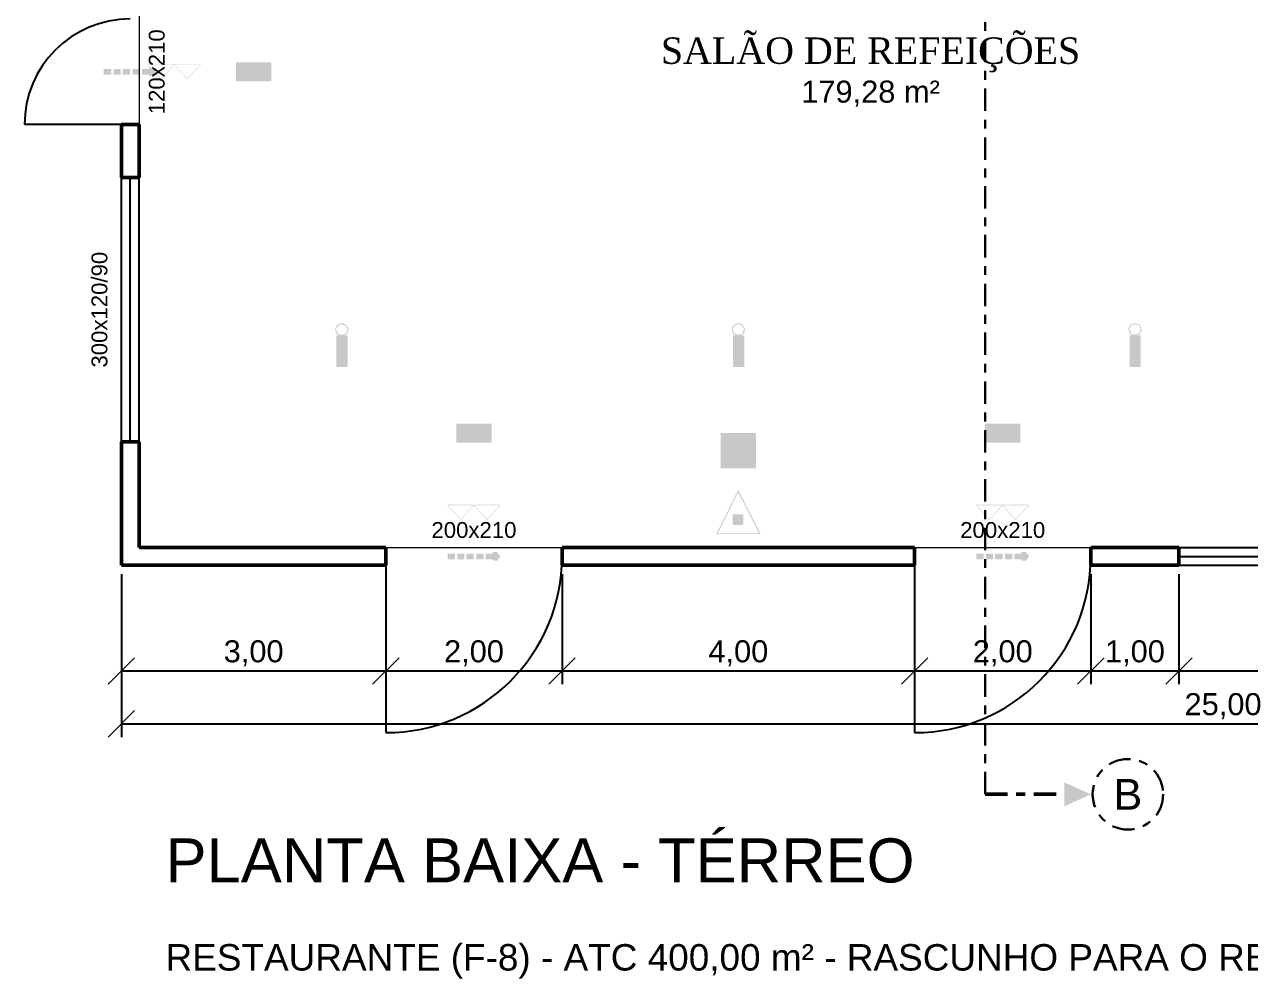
# Model space of a CAD drawing. Header units: metres. Extents: x -1.9 to 50, y -4.7 to 20.4.
# Drawn here: x -1.1 to 12.8, y -4.69 to 6.14 of the extents above; entities that cross this region are included whole.
import ezdxf
from ezdxf.enums import TextEntityAlignment as Align

# ---------------------------------------------------------------- set-up
doc = ezdxf.new("R2010")
doc.units = ezdxf.units.M
doc.header["$LTSCALE"] = 0.1
doc.linetypes.add('DASHDOT', pattern=[3.556, 2.54, -0.508, 0, -0.508])
for name, color, linetype, lineweight in [('AMBIENTES', 8, 'Continuous', 13), ('CORTES', 7, 'DASHDOT', 30), ('COTAS', 7, 'Continuous', 13), ('ILUMINACAO', 5, 'Continuous', 25), ('INC_EXT', 1, 'Continuous', 25), ('JANELAS', 7, 'Continuous', 25), ('PAREDE', 7, 'Continuous', 50), ('PASSIVOS', 30, 'Continuous', 25), ('PORTAS', 7, 'Continuous', 25), ('ROTAS', 3, 'Continuous', 35), ('ROTULOS', 7, 'Continuous', 13), ('SINAL_EQUIPAMENTOS', 1, 'Continuous', 25), ('SINALIZACAO', 3, 'Continuous', 25), ('TEXTOS', 7, 'Continuous', 13)]:
    doc.layers.add(name, color=color, linetype=linetype, lineweight=lineweight)
doc.styles.add('COSCIP-AMBIENTE', font='times.ttf')
doc.styles.add('COSCIP-TEXTO', font='arial.ttf')
doc.dimstyles.new('COSCIP-100', dxfattribs={"dimtxt": 0.25, "dimasz": 2.5, "dimexe": 0.15, "dimexo": 0.1, "dimgap": 0.075, "dimtad": 1, "dimzin": 0, "dimtxsty": 'COSCIP-TEXTO', "dimtsz": 0.15, "dimcen": 2.5, "dimclrd": 7, "dimclre": 7, "dimclrt": 7, "dimazin": 3, "dimtfac": 1, "dimtmove": 0, "dimatfit": 3})

# ---------------------------------------------------------------- blocks, each defined once
blk = doc.blocks.new('EXTINTOR_PQS_ABC')
h = blk.add_hatch(color=256)
h.dxf.hatch_style = 1
h.paths.add_polyline_path([(-0.0118, 0.4919), (0.0099, 0.4919), (0.0123, 0.4772), (0.0195, 0.4723), (0.0212, 0.4567), (0.0293, 0.4527), (0.0312, 0.438), (0.0394, 0.4331), (0.0421, 0.4184), (0.0491, 0.4136), (0.0512, 0.3989), (0.0586, 0.394), (0.0603, 0.3776), (0.0677, 0.3755), (0.0701, 0.3597), (0.0785, 0.3548), (0.0813, 0.3401), (0.0882, 0.3352), (0.0902, 0.3206), (0.0978, 0.3157), (0.0995, 0.2991), (0.1068, 0.2973), (0.11, 0.2814), (0.1177, 0.2765), (0.1204, 0.2618), (0.1274, 0.2569), (0.1293, 0.2423), (0.1369, 0.2374), (0.1386, 0.221), (0.1469, 0.2178), (0.1493, 0.2031), (0.1558, 0.2), (0.1595, 0.1835), (0.1665, 0.1786), (0.1681, 0.164), (0.1761, 0.1591), (0.1778, 0.1419), (0.1861, 0.1395), (0.1886, 0.1248), (0.1949, 0.1217), (0.1987, 0.1052), (0.2056, 0.1003), (0.2074, 0.0856), (0.2153, 0.0808), (0.2169, 0.0655), (0.2253, 0.0612), (0.2281, 0.0465), (0.2351, 0.0416), (0.2377, 0.0269), (0.2447, 0.022), (0.2463, 0.0068), (0.2536, 0.0042), (0.2561, -0.0065), (0.2621, -0.0098), (0.2659, -0.0229), (0.2732, -0.0256), (0.2757, -0.0426), (0.2823, -0.0465), (0.2854, -0.0627), (0.2928, -0.0706), (0.2952, -0.0822), (0.302, -0.0856), (0.305, -0.1011), (0.3124, -0.1037), (0.3148, -0.1209), (0.3216, -0.1248), (0.324, -0.1395), (0.3334, -0.1517), (0.3344, -0.1603), (0.3415, -0.164), (0.3442, -0.1794), (0.3515, -0.1823), (0.3535, -0.1982), (0.3603, -0.2031), (0.3637, -0.2195), (0.3726, -0.23), (0.3735, -0.2385), (0.3809, -0.2416), (0.3833, -0.2577), (0.3907, -0.2606), (0.3927, -0.2765), (0.3993, -0.2814), (0.4052, -0.3034), (0.4118, -0.3083), (0.4127, -0.3166), (0.42, -0.3199), (0.4225, -0.336), (0.4298, -0.3392), (0.4323, -0.356), (0.4383, -0.3597), (0.4413, -0.3744), (0.4445, -0.3818), (0.451, -0.3866), (0.4518, -0.3949), (0.4592, -0.3977), (0.4613, -0.4136), (0.469, -0.4179), (0.4714, -0.4344), (0.4769, -0.438), (0.4812, -0.4544), (0.4867, -0.4576), (0.4902, -0.4649), (0.491, -0.4731), (0.4983, -0.4756), (0.5, -0.4919), (-0.5, -0.4919), (-0.4976, -0.4748), (-0.4896, -0.4723), (-0.4858, -0.4576), (-0.4799, -0.4527), (-0.4767, -0.438), (-0.4707, -0.4345), (-0.4682, -0.4237), (-0.462, -0.4209), (-0.4585, -0.4042), (-0.4524, -0.4013), (-0.4499, -0.3866), (-0.4462, -0.3785), (-0.4413, -0.3759), (-0.437, -0.3597), (-0.4315, -0.3563), (-0.4291, -0.3455), (-0.4225, -0.3426), (-0.4204, -0.3279), (-0.4138, -0.323), (-0.4108, -0.3083), (-0.4071, -0.2999), (-0.4022, -0.2975), (-0.3982, -0.2814), (-0.3924, -0.278), (-0.3899, -0.2672), (-0.3834, -0.2643), (-0.3813, -0.2496), (-0.3753, -0.2452), (-0.3723, -0.2374), (-0.3704, -0.2218), (-0.363, -0.2185), (-0.3606, -0.2022), (-0.3532, -0.1992), (-0.3508, -0.1878), (-0.3428, -0.1786), (-0.3402, -0.164), (-0.3337, -0.1601), (-0.3312, -0.1432), (-0.3239, -0.1402), (-0.3214, -0.1244), (-0.3141, -0.121), (-0.3096, -0.1052), (-0.3037, -0.1003), (-0.3005, -0.0856), (-0.2945, -0.0818), (-0.2921, -0.0649), (-0.2847, -0.062), (-0.2822, -0.0465), (-0.2749, -0.043), (-0.2739, -0.0343), (-0.2651, -0.0236), (-0.262, -0.0098), (-0.2554, -0.0059), (-0.2536, 0.0122), (-0.2465, 0.0147), (-0.2431, 0.0326), (-0.2357, 0.0343), (-0.2337, 0.0514), (-0.226, 0.0538), (-0.224, 0.071), (-0.217, 0.0734), (-0.2144, 0.0905), (-0.2074, 0.093), (-0.2046, 0.1101), (-0.1965, 0.1126), (-0.1945, 0.1297), (-0.1868, 0.132), (-0.1848, 0.1493), (-0.1779, 0.1517), (-0.1753, 0.1688), (-0.1677, 0.1713), (-0.1648, 0.1891), (-0.1573, 0.1909), (-0.1553, 0.208), (-0.1477, 0.2104), (-0.1457, 0.2276), (-0.1388, 0.23), (-0.1365, 0.2472), (-0.1306, 0.2514), (-0.1257, 0.2686), (-0.1186, 0.2716), (-0.1168, 0.2863), (-0.1093, 0.2912), (-0.1072, 0.3059), (-0.1012, 0.3109), (-0.0963, 0.3277), (-0.0908, 0.3304), (-0.0877, 0.345), (-0.0796, 0.3499), (-0.0777, 0.3646), (-0.0707, 0.3695), (-0.0681, 0.3842), (-0.062, 0.3892), (-0.0571, 0.4059), (-0.0515, 0.4087), (-0.0485, 0.4233), (-0.0404, 0.4282), (-0.0385, 0.4429), (-0.0312, 0.4478), (-0.029, 0.4625), (-0.0254, 0.4698), (-0.0204, 0.473), (-0.018, 0.4841), (-0.0119, 0.487)])
h.paths.add_polyline_path([(-0.0082, 0.4529), (-0.0105, 0.4356), (-0.018, 0.4335), (-0.0201, 0.416), (-0.0278, 0.4126), (-0.0296, 0.3964), (-0.0369, 0.394), (-0.04, 0.3762), (-0.0475, 0.3744), (-0.0495, 0.3573), (-0.0571, 0.3549), (-0.0592, 0.3377), (-0.0663, 0.3352), (-0.0687, 0.3181), (-0.0763, 0.3157), (-0.0787, 0.2985), (-0.0868, 0.2961), (-0.0888, 0.279), (-0.0963, 0.2767), (-0.0983, 0.2594), (-0.1055, 0.2569), (-0.1078, 0.2398), (-0.1136, 0.2374), (-0.1171, 0.2202), (-0.1255, 0.2153), (-0.1272, 0.2007), (-0.1344, 0.1958), (-0.1368, 0.1811), (-0.1429, 0.1762), (-0.1464, 0.1615), (-0.1535, 0.1566), (-0.1575, 0.1402), (-0.1647, 0.137), (-0.1664, 0.1224), (-0.1738, 0.1175), (-0.1759, 0.1028), (-0.1822, 0.0979), (-0.1868, 0.0812), (-0.193, 0.0783), (-0.1955, 0.0636), (-0.2037, 0.0587), (-0.2055, 0.044), (-0.2124, 0.0392), (-0.215, 0.0245), (-0.2213, 0.0196), (-0.2247, 0.0049), (-0.2323, 0), (-0.2358, -0.0192), (-0.2431, -0.0233), (-0.2456, -0.0392), (-0.2532, -0.044), (-0.2554, -0.0612), (-0.2627, -0.063), (-0.2651, -0.0797), (-0.2725, -0.0821), (-0.2768, -0.0979), (-0.2828, -0.1028), (-0.2848, -0.1175), (-0.2921, -0.1217), (-0.2945, -0.1392), (-0.3018, -0.1413), (-0.3043, -0.1575), (-0.3116, -0.1605), (-0.3148, -0.1762), (-0.3219, -0.1811), (-0.3239, -0.1969), (-0.3312, -0.2001), (-0.3337, -0.2176), (-0.341, -0.2196), (-0.3434, -0.2354), (-0.3508, -0.2386), (-0.3531, -0.2569), (-0.3606, -0.2593), (-0.3624, -0.2765), (-0.369, -0.279), (-0.3728, -0.2973), (-0.3792, -0.2985), (-0.3819, -0.3157), (-0.39, -0.3181), (-0.392, -0.3352), (-0.3993, -0.3377), (-0.4015, -0.3548), (-0.408, -0.3573), (-0.412, -0.3756), (-0.4193, -0.3785), (-0.4211, -0.394), (-0.4292, -0.3964), (-0.4311, -0.4136), (-0.4385, -0.416), (-0.4407, -0.4331), (-0.4473, -0.4356), (-0.4511, -0.4539), (-0.4585, -0.4566), (-0.4598, -0.4723), (-0.456, -0.4746), (0.4592, -0.4743), (0.4614, -0.4698), (0.4592, -0.4539), (0.4539, -0.4503), (0.4494, -0.4343), (0.4424, -0.4307), (0.4396, -0.4152), (0.4323, -0.4132), (0.4301, -0.3964), (0.4225, -0.3928), (0.4205, -0.3768), (0.4137, -0.372), (0.4102, -0.3562), (0.4029, -0.3534), (0.4005, -0.3371), (0.3931, -0.3351), (0.3907, -0.3175), (0.3833, -0.3139), (0.3814, -0.2985), (0.3752, -0.2936), (0.3711, -0.2779), (0.3637, -0.275), (0.3613, -0.2587), (0.354, -0.2568), (0.3515, -0.2391), (0.3442, -0.235), (0.3422, -0.2202), (0.3354, -0.2153), (0.3319, -0.1998), (0.3246, -0.1976), (0.3221, -0.1805), (0.3148, -0.1785), (0.3124, -0.1609), (0.305, -0.1567), (0.3031, -0.1419), (0.296, -0.137), (0.2928, -0.1215), (0.2854, -0.1193), (0.283, -0.1022), (0.2757, -0.1002), (0.2735, -0.0832), (0.2667, -0.0783), (0.2634, -0.0623), (0.2571, -0.0587), (0.2536, -0.0433), (0.2463, -0.0414), (0.2441, -0.0245), (0.2365, -0.0218), (0.2341, -0.007), (0.2263, -0.0049), (0.2243, 0.0122), (0.2162, 0.0147), (0.2132, 0.0318), (0.2062, 0.0343), (0.2031, 0.0514), (0.1966, 0.0538), (0.1942, 0.071), (0.1871, 0.0734), (0.1851, 0.0905), (0.1778, 0.092), (0.174, 0.1101), (0.1671, 0.1126), (0.1639, 0.1297), (0.1575, 0.1321), (0.1558, 0.149), (0.148, 0.1517), (0.1459, 0.1688), (0.1378, 0.1713), (0.136, 0.186), (0.1279, 0.1909), (0.1247, 0.208), (0.1183, 0.2104), (0.1166, 0.2267), (0.1087, 0.23), (0.1062, 0.2472), (0.0986, 0.2496), (0.0968, 0.2643), (0.0888, 0.2692), (0.0858, 0.2863), (0.0792, 0.2888), (0.0775, 0.3059), (0.0701, 0.3076), (0.0677, 0.3244), (0.0594, 0.3279), (0.0575, 0.3426), (0.0496, 0.3475), (0.0465, 0.3646), (0.0401, 0.3671), (0.0383, 0.3837), (0.0303, 0.3866), (0.0285, 0.4019), (0.0212, 0.4049), (0.017, 0.4233), (0.0105, 0.4258), (0.0077, 0.4429), (0.0016, 0.4442), (-0.0009, 0.4533)], flags=16)
h.paths.add_polyline_path([(-0.1254, -0.044), (0.1082, -0.044), (0.1093, -0.0523), (0.1152, -0.0563), (0.116, -0.0661), (0.116, -0.2643), (0.1147, -0.2741), (0.1082, -0.279), (0.1069, -0.2863), (-0.1134, -0.2869), (-0.1169, -0.2863), (-0.1183, -0.2811), (-0.1257, -0.2787), (-0.1272, -0.0563)])
blk = doc.blocks.new('PICTO_E-5')
at = {"true_color": 0xd42c14}
h = blk.add_hatch(color=7, dxfattribs=at)
h.dxf.hatch_style = 1
h.paths.add_polyline_path([(-0.5, -0.5), (0.5, -0.5), (0.5, 0.5), (-0.5, 0.5)])
at = {"true_color": 0xececbc}
h = blk.add_hatch(color=7, dxfattribs=at)
h.dxf.hatch_style = 1
h.paths.add_polyline_path([(-0.4998, 0.4994), (0.4994, 0.4998), (0.4998, -0.4994), (-0.4994, -0.4998)])
h.paths.add_polyline_path([(-0.4364, 0.4382), (-0.4383, 0.4352), (-0.4376, -0.4375), (0.4376, -0.4375), (0.4376, 0.4374)], flags=16)
h.paths.add_polyline_path([(-0.0315, 0.3903), (0.0303, 0.3907), (0.0331, 0.3891), (0.0342, 0.377), (0.0655, 0.3764), (0.0958, 0.3572), (0.0993, 0.3515), (0.0991, 0.3394), (0.0958, 0.3334), (0.0688, 0.3152), (0.0497, 0.3143), (0.0418, 0.3091), (0.0383, 0.3006), (0.0384, 0.2509), (0.0412, 0.249), (0.0722, 0.2485), (0.0873, 0.2454), (0.1018, 0.2382), (0.1212, 0.2191), (0.1285, 0.2061), (0.1296, 0.1976), (0.1323, 0.1927), (0.1329, -0.3879), (0.1309, -0.3909), (-0.1297, -0.391), (-0.1327, -0.3891), (-0.1325, 0.1915), (-0.1243, 0.2145), (-0.1129, 0.2291), (-0.1018, 0.2382), (-0.0873, 0.2452), (-0.0721, 0.2485), (-0.0388, 0.2501), (-0.0384, 0.3018), (-0.0424, 0.3101), (-0.0509, 0.3145), (-0.08, 0.3146), (-0.0873, 0.3103), (-0.1758, 0.2445), (-0.1794, 0.2352), (-0.1801, 0.2121), (-0.183, 0.2093), (-0.2036, 0.2093), (-0.2066, 0.2109), (-0.2018, 0.2836), (-0.1976, 0.2919), (-0.1861, 0.303), (-0.0973, 0.3661), (-0.0909, 0.3726), (-0.0352, 0.373), (-0.0326, 0.3758), (-0.0332, 0.3879)])
blk = doc.blocks.new('PICTO_S-12')
at = {"true_color": 0x245c34}
h = blk.add_hatch(color=7, dxfattribs=at)
h.dxf.hatch_style = 1
h.paths.add_polyline_path([(-0.5, -0.2707), (0.5, -0.2707), (0.5, 0.2707), (-0.5, 0.2707)])
at = {"true_color": 0xececbc}
h = blk.add_hatch(color=7, dxfattribs=at)
h.dxf.hatch_style = 1
h.paths.add_polyline_path([(-0.4998, 0.2701), (0.4994, 0.2704), (0.4998, -0.2701), (-0.4994, -0.2704)])
h.paths.add_polyline_path([(-0.4521, 0.2246), (-0.4539, 0.2217), (-0.4539, -0.2217), (-0.4521, -0.2246), (0.4533, -0.2239), (0.4539, 0.2217), (0.4521, 0.2246)], flags=16)
h.paths.add_polyline_path([(0.0389, 0.1062), (0.1573, 0.1061), (0.1782, 0.0995), (0.1848, 0.0956), (0.1991, 0.0858), (0.2094, 0.0754), (0.2189, 0.0605), (0.2259, 0.0446), (0.2293, 0.0325), (0.2322, -0.0028), (0.2292, -0.0303), (0.2225, -0.0523), (0.2155, -0.0655), (0.1991, -0.0858), (0.1782, -0.0997), (0.1573, -0.1062), (0.0388, -0.1062)])
h.paths.add_polyline_path([(0.0891, 0.067), (0.0874, 0.0633), (0.0877, -0.0655), (0.0902, -0.0673), (0.1441, -0.0672), (0.1485, -0.0639), (0.1529, -0.0635), (0.1595, -0.0597), (0.1727, -0.0464), (0.1793, -0.0341), (0.1829, -0.0215), (0.183, 0.0171), (0.176, 0.0395), (0.1694, 0.0496), (0.1595, 0.0589), (0.1408, 0.0667)], flags=16)
h.paths.add_polyline_path([(-0.1758, 0.1062), (-0.1298, 0.1071), (-0.1243, 0.1007), (-0.0671, -0.0541), (-0.0615, -0.0655), (-0.0605, -0.0718), (-0.0517, -0.0919), (-0.051, -0.0974), (-0.0479, -0.1029), (-0.0495, -0.107), (-0.0957, -0.1069), (-0.1104, -0.0677), (-0.111, -0.0622), (-0.1133, -0.0603), (-0.1914, -0.0605), (-0.1958, -0.0647), (-0.2067, -0.0985), (-0.2112, -0.107), (-0.2576, -0.1062), (-0.2519, -0.088), (-0.2232, -0.016), (-0.2224, -0.0105), (-0.1869, 0.0787), (-0.1861, 0.0842), (-0.1793, 0.1018)])
h.paths.add_polyline_path([(-0.1518, 0.0537), (-0.1564, 0.0457), (-0.1794, -0.0182), (-0.1782, -0.0245), (-0.1298, -0.0246), (-0.1262, -0.0226), (-0.1275, -0.0149)], flags=16)
h.paths.add_polyline_path([(0.3127, 0.1062), (0.3586, 0.1071), (0.3641, 0.1018), (0.4245, -0.0622), (0.4403, -0.1007), (0.4389, -0.107), (0.3927, -0.1066), (0.3775, -0.0622), (0.3751, -0.0603), (0.297, -0.0605), (0.2927, -0.0655), (0.2817, -0.0996), (0.2772, -0.107), (0.232, -0.1062), (0.2332, -0.0977), (0.3047, 0.0865), (0.3089, 0.1007)])
h.paths.add_polyline_path([(0.3366, 0.0538), (0.3322, 0.0456), (0.3091, -0.0193), (0.3102, -0.0245), (0.3608, -0.0245), (0.363, -0.0231)], flags=16)
h.paths.add_polyline_path([(-0.3626, 0.1128), (-0.3289, 0.1127), (-0.3234, 0.1098), (-0.3135, 0.1096), (-0.308, 0.1065), (-0.3025, 0.1059), (-0.29, 0.0996), (-0.2761, 0.0888), (-0.2663, 0.0743), (-0.2626, 0.0655), (-0.2592, 0.0479), (-0.2618, 0.0439), (-0.3036, 0.0441), (-0.3079, 0.0512), (-0.3093, 0.0589), (-0.319, 0.0695), (-0.3267, 0.0733), (-0.3355, 0.0738), (-0.3432, 0.0766), (-0.3531, 0.0767), (-0.3597, 0.0739), (-0.3663, 0.0735), (-0.374, 0.0693), (-0.381, 0.0589), (-0.381, 0.0435), (-0.3729, 0.0353), (-0.3432, 0.0247), (-0.3234, 0.0213), (-0.3168, 0.0181), (-0.3102, 0.018), (-0.2904, 0.0114), (-0.2728, 0.0006), (-0.2634, -0.0094), (-0.2565, -0.0215), (-0.2527, -0.0336), (-0.2525, -0.0534), (-0.2596, -0.0743), (-0.2704, -0.0886), (-0.2827, -0.0991), (-0.3069, -0.1097), (-0.3168, -0.1097), (-0.3245, -0.1129), (-0.3608, -0.1128), (-0.3674, -0.1098), (-0.3762, -0.1097), (-0.3806, -0.1069), (-0.3872, -0.106), (-0.407, -0.0955), (-0.4202, -0.0825), (-0.4271, -0.0721), (-0.4337, -0.0567), (-0.4343, -0.0413), (-0.4323, -0.0368), (-0.3905, -0.0369), (-0.3882, -0.0402), (-0.3872, -0.0513), (-0.3772, -0.0655), (-0.363, -0.0734), (-0.3542, -0.074), (-0.3476, -0.0767), (-0.3377, -0.0769), (-0.3201, -0.0736), (-0.3102, -0.0693), (-0.3032, -0.0633), (-0.2991, -0.0556), (-0.2994, -0.0424), (-0.3135, -0.0279), (-0.33, -0.0213), (-0.3366, -0.0212), (-0.341, -0.0183), (-0.3498, -0.0179), (-0.3553, -0.015), (-0.363, -0.0145), (-0.3674, -0.0116), (-0.3729, -0.0115), (-0.3993, -0.0014), (-0.4167, 0.0127), (-0.427, 0.0325), (-0.4273, 0.0622), (-0.4202, 0.0787), (-0.3995, 0.0996), (-0.396, 0.0998), (-0.3861, 0.1062), (-0.3806, 0.1066), (-0.3762, 0.1096), (-0.3674, 0.1101)])
h.paths.add_polyline_path([(-0.0371, 0.1062), (0.0055, 0.1071), (0.0083, 0.104), (0.0083, -0.1029), (0.0055, -0.1072), (-0.0352, -0.1072), (-0.038, -0.104)])
h.paths.add_polyline_path([(-0.0093, 0.1689), (0.0319, 0.1695), (0.0345, 0.1678), (0.0165, 0.1491), (-0.0099, 0.1261), (-0.0365, 0.126), (-0.0372, 0.1282), (-0.0341, 0.1339)])
blk = doc.blocks.new('BARRA_ANTIPANICO')
h = blk.add_hatch(color=256)
h.dxf.hatch_style = 1
h.paths.add_polyline_path([(-0.4913, 0.1424), (-0.0175, 0.1425), (-0.0131, 0.1424), (-0.0126, 0.1405), (-0.0099, 0.1404), (0.0063, 0.1405), (0.0067, 0.1424), (0.0084, 0.1425), (0.4802, 0.1425), (0.4856, 0.1424), (0.4861, 0.1405), (0.4888, 0.1404), (0.4907, 0.1405), (0.4917, 0.143), (0.4946, 0.1432), (0.4958, 0.1424), (0.4963, 0.1395), (0.4997, 0.1386), (0.5, 0.1367), (0.4994, 0.1347), (0.4965, 0.1343), (0.4955, 0.1295), (0.4916, 0.129), (0.4907, 0.1244), (0.4875, 0.1242), (0.4867, 0.1203), (0.4829, 0.1194), (0.4819, 0.1156), (0.4781, 0.1146), (0.4771, 0.1108), (0.4727, 0.1088), (0.4711, 0.1021), (0.4679, 0.1002), (0.4668, 0.0966), (0.4632, 0.0954), (0.462, 0.0916), (0.4585, 0.0906), (0.4578, 0.0868), (0.4543, 0.0863), (0.4533, 0.0818), (0.4495, 0.0814), (0.4488, 0.0772), (0.4447, 0.0766), (0.444, 0.0724), (0.4399, 0.0717), (0.4393, 0.0676), (0.436, 0.0666), (0.4351, 0.0622), (0.4317, 0.0619), (0.431, 0.058), (0.4268, 0.0571), (0.4262, 0.0532), (0.4223, 0.0523), (0.4215, 0.0484), (0.4179, 0.0474), (0.415, 0.0398), (0.4131, 0.0397), (0.4104, 0.0369), (0.4104, 0.035), (0.4083, 0.0348), (0.4065, 0.0331), (0.4057, 0.0302), (0.4028, 0.0283), (0.4021, 0.0244), (0.3987, 0.024), (0.3978, 0.0197), (0.3939, 0.0191), (0.3929, 0.0147), (0.3891, 0.0143), (0.3881, 0.0099), (0.3843, 0.0094), (0.3837, 0.0053), (0.3795, 0.0044), (0.3785, -0.0001), (0.3747, -0.0005), (0.3743, -0.0043), (0.3709, -0.0053), (0.3705, -0.0091), (0.3665, -0.0101), (0.3651, -0.0148), (0.3622, -0.0153), (0.3603, -0.0187), (0.3572, -0.0197), (0.3572, -0.0216), (0.3555, -0.0237), (0.3526, -0.0245), (0.3502, -0.0312), (0.3463, -0.0331), (0.3456, -0.0369), (0.3416, -0.0379), (0.3412, -0.0417), (0.3378, -0.0427), (0.3373, -0.0466), (0.333, -0.0475), (0.3325, -0.0515), (0.3287, -0.052), (0.3277, -0.0566), (0.3239, -0.057), (0.3234, -0.0609), (0.3191, -0.0618), (0.3181, -0.0662), (0.3142, -0.0667), (0.3139, -0.0705), (0.3105, -0.072), (0.3102, -0.0753), (0.3061, -0.0772), (0.3047, -0.081), (0.3013, -0.082), (0.2999, -0.0858), (0.2966, -0.0868), (0.2946, -0.0935), (0.2907, -0.0954), (0.2901, -0.0993), (0.2859, -0.1002), (0.2854, -0.1041), (0.2812, -0.105), (0.2807, -0.1089), (0.2774, -0.1098), (0.2769, -0.1139), (0.2731, -0.1143), (0.2724, -0.1184), (0.2683, -0.1192), (0.2677, -0.1232), (0.2635, -0.124), (0.2629, -0.128), (0.2587, -0.1289), (0.2577, -0.1335), (0.2544, -0.1338), (0.2536, -0.1376), (0.25, -0.1386), (0.2489, -0.1424), (0.2462, -0.1432), (0.2404, -0.1429), (0.2392, -0.1386), (0.2351, -0.1376), (0.2347, -0.1338), (0.2304, -0.1328), (0.2299, -0.1287), (0.2261, -0.1283), (0.2251, -0.1239), (0.2213, -0.1235), (0.2203, -0.119), (0.2163, -0.1184), (0.2159, -0.1146), (0.2126, -0.1132), (0.2123, -0.1098), (0.2088, -0.1088), (0.2076, -0.105), (0.2032, -0.1031), (0.2028, -0.1002), (0.2011, -0.0984), (0.1991, -0.0983), (0.1971, -0.0916), (0.1927, -0.0897), (0.1917, -0.0858), (0.1879, -0.0849), (0.187, -0.081), (0.1839, -0.0808), (0.183, -0.0762), (0.1796, -0.0753), (0.1793, -0.0715), (0.1752, -0.0709), (0.1745, -0.0667), (0.1704, -0.066), (0.1695, -0.0616), (0.1656, -0.0611), (0.1647, -0.0566), (0.1611, -0.0561), (0.1605, -0.0523), (0.1565, -0.0513), (0.1557, -0.0475), (0.1513, -0.0458), (0.1495, -0.0388), (0.1466, -0.0369), (0.1462, -0.034), (0.1418, -0.0321), (0.1407, -0.0286), (0.1378, -0.0282), (0.1359, -0.0236), (0.133, -0.0233), (0.1321, -0.0187), (0.1282, -0.0183), (0.1273, -0.0148), (0.123, -0.0139), (0.1225, -0.01), (0.1187, -0.0096), (0.1179, -0.0053), (0.1147, -0.0043), (0.1143, -0.0005), (0.11, 0.0004), (0.1096, 0.0043), (0.1052, 0.0053), (0.1048, 0.0091), (0.1004, 0.0106), (0.0986, 0.0177), (0.0956, 0.0186), (0.094, 0.0206), (0.094, 0.0225), (0.0918, 0.0228), (0.0899, 0.0244), (0.0889, 0.0276), (0.086, 0.0283), (0.085, 0.0321), (0.0816, 0.034), (0.0813, 0.0378), (0.0768, 0.0388), (0.0765, 0.0427), (0.0726, 0.043), (0.0717, 0.0475), (0.0678, 0.0479), (0.0671, 0.0523), (0.063, 0.053), (0.0621, 0.0574), (0.058, 0.058), (0.0573, 0.0622), (0.0533, 0.0628), (0.0529, 0.0666), (0.0496, 0.0676), (0.0486, 0.0722), (0.0458, 0.073), (0.0439, 0.0771), (0.0407, 0.0782), (0.0407, 0.0801), (0.0391, 0.0818), (0.0358, 0.0829), (0.0333, 0.0906), (0.0304, 0.0908), (0.0289, 0.0954), (0.0249, 0.0964), (0.0241, 0.1002), (0.0208, 0.1004), (0.0199, 0.1046), (0.0165, 0.106), (0.016, 0.11), (0.0122, 0.1104), (0.0115, 0.1146), (0.0074, 0.1152), (0.0067, 0.1194), (0.0026, 0.12), (0.002, 0.1242), (-0.0025, 0.1251), (-0.0028, 0.128), (-0.0041, 0.129), (-0.007, 0.1282), (-0.0079, 0.1244), (-0.0118, 0.1233), (-0.0119, 0.1203), (-0.0152, 0.1184), (-0.0166, 0.1146), (-0.0197, 0.1136), (-0.0223, 0.1069), (-0.0242, 0.1069), (-0.026, 0.105), (-0.0271, 0.1015), (-0.0306, 0.1002), (-0.0315, 0.0964), (-0.0353, 0.0954), (-0.0357, 0.0916), (-0.0396, 0.0911), (-0.0405, 0.0867), (-0.0447, 0.0858), (-0.0451, 0.082), (-0.0485, 0.081), (-0.0492, 0.0768), (-0.053, 0.0764), (-0.0535, 0.0724), (-0.0578, 0.0715), (-0.0582, 0.0676), (-0.0626, 0.0667), (-0.063, 0.0628), (-0.067, 0.0619), (-0.0676, 0.058), (-0.0712, 0.057), (-0.0723, 0.0532), (-0.0765, 0.0513), (-0.077, 0.0484), (-0.0801, 0.0465), (-0.0824, 0.0398), (-0.0863, 0.0379), (-0.0866, 0.0348), (-0.0904, 0.0337), (-0.0919, 0.0292), (-0.0958, 0.0283), (-0.0962, 0.0244), (-0.1005, 0.0235), (-0.101, 0.0195), (-0.1051, 0.0187), (-0.1058, 0.0145), (-0.1098, 0.0139), (-0.1102, 0.0101), (-0.1136, 0.0091), (-0.1144, 0.0048), (-0.1182, 0.0044), (-0.1192, -0.0001), (-0.1227, -0.0005), (-0.124, -0.0051), (-0.127, -0.0053), (-0.128, -0.0091), (-0.1316, -0.0101), (-0.1328, -0.0139), (-0.137, -0.0158), (-0.1391, -0.0216), (-0.1422, -0.0227), (-0.1432, -0.0266), (-0.1467, -0.0283), (-0.147, -0.0315), (-0.1514, -0.0331), (-0.1518, -0.0369), (-0.1556, -0.0374), (-0.1566, -0.0419), (-0.1604, -0.0423), (-0.1611, -0.0465), (-0.1652, -0.0472), (-0.1662, -0.0516), (-0.1702, -0.0523), (-0.171, -0.0567), (-0.1748, -0.0572), (-0.1751, -0.0609), (-0.1786, -0.0623), (-0.1789, -0.0657), (-0.1828, -0.0667), (-0.1837, -0.0705), (-0.1881, -0.0724), (-0.19, -0.0791), (-0.1921, -0.0793), (-0.1945, -0.082), (-0.1945, -0.0839), (-0.1986, -0.0858), (-0.1997, -0.0892), (-0.2026, -0.0898), (-0.2037, -0.0945), (-0.2074, -0.0949), (-0.2084, -0.0994), (-0.2116, -0.1002), (-0.212, -0.1041), (-0.216, -0.1046), (-0.217, -0.1091), (-0.221, -0.1098), (-0.2218, -0.1142), (-0.2256, -0.1146), (-0.2266, -0.119), (-0.2304, -0.1194), (-0.2308, -0.1232), (-0.2352, -0.1242), (-0.2355, -0.128), (-0.2387, -0.1299), (-0.24, -0.1339), (-0.2429, -0.1347), (-0.2437, -0.1376), (-0.2458, -0.1386), (-0.2534, -0.1384), (-0.2553, -0.1367), (-0.2554, -0.1347), (-0.2573, -0.1347), (-0.2592, -0.1328), (-0.2599, -0.1299), (-0.2621, -0.1297), (-0.2639, -0.128), (-0.2649, -0.1242), (-0.2685, -0.1232), (-0.2688, -0.1198), (-0.2723, -0.1184), (-0.2726, -0.1148), (-0.2765, -0.1143), (-0.2774, -0.1099), (-0.2812, -0.1095), (-0.2822, -0.105), (-0.286, -0.1046), (-0.287, -0.1), (-0.2908, -0.0995), (-0.2914, -0.0954), (-0.2956, -0.0946), (-0.2966, -0.0902), (-0.3005, -0.0897), (-0.301, -0.0858), (-0.3044, -0.0849), (-0.3052, -0.0805), (-0.3087, -0.0801), (-0.31, -0.0755), (-0.3129, -0.0748), (-0.314, -0.0715), (-0.3158, -0.0699), (-0.3177, -0.0699), (-0.3188, -0.0667), (-0.3206, -0.065), (-0.3225, -0.065), (-0.3228, -0.0628), (-0.3254, -0.0602), (-0.3275, -0.0599), (-0.3297, -0.0532), (-0.333, -0.0522), (-0.334, -0.048), (-0.3375, -0.0465), (-0.3378, -0.043), (-0.3417, -0.0424), (-0.3426, -0.0381), (-0.3465, -0.0375), (-0.3474, -0.0331), (-0.3513, -0.0327), (-0.3522, -0.0282), (-0.356, -0.0278), (-0.357, -0.0232), (-0.3608, -0.0228), (-0.3615, -0.0187), (-0.3656, -0.018), (-0.3662, -0.0149), (-0.3697, -0.0139), (-0.3701, -0.0101), (-0.3743, -0.0093), (-0.3752, -0.0047), (-0.3782, -0.0043), (-0.38, 0.0003), (-0.3829, 0.001), (-0.384, 0.0043), (-0.388, 0.0062), (-0.3888, 0.0091), (-0.393, 0.011), (-0.3936, 0.0139), (-0.3954, 0.0158), (-0.3973, 0.0158), (-0.3992, 0.0225), (-0.4028, 0.0244), (-0.403, 0.0276), (-0.4076, 0.0292), (-0.4085, 0.0331), (-0.4117, 0.0333), (-0.4132, 0.0379), (-0.4165, 0.0381), (-0.4177, 0.0427), (-0.4213, 0.043), (-0.4221, 0.0475), (-0.4264, 0.0484), (-0.427, 0.0525), (-0.4312, 0.0532), (-0.4316, 0.0571), (-0.435, 0.058), (-0.4354, 0.0619), (-0.4398, 0.0628), (-0.4402, 0.0666), (-0.4443, 0.0674), (-0.4452, 0.072), (-0.4491, 0.0729), (-0.4494, 0.0762), (-0.4539, 0.0777), (-0.4542, 0.081), (-0.4587, 0.0826), (-0.459, 0.0858), (-0.4635, 0.0873), (-0.4638, 0.0906), (-0.4667, 0.0925), (-0.4692, 0.1001), (-0.4721, 0.1003), (-0.4732, 0.104), (-0.4769, 0.1051), (-0.4788, 0.1097), (-0.4817, 0.11), (-0.4836, 0.1146), (-0.4865, 0.1148), (-0.4876, 0.1194), (-0.4913, 0.1198), (-0.4922, 0.1243), (-0.4965, 0.1251), (-0.4968, 0.129), (-0.4999, 0.1299), (-0.5, 0.1386), (-0.4914, 0.1405)])
h.paths.add_polyline_path([(0.0132, 0.1328), (0.011, 0.129), (0.0109, 0.1261), (0.0132, 0.1234), (0.0151, 0.1234), (0.0153, 0.1213), (0.019, 0.1184), (0.0213, 0.1117), (0.0254, 0.1098), (0.0256, 0.1066), (0.0295, 0.1057), (0.0304, 0.1016), (0.0349, 0.1002), (0.0352, 0.0967), (0.0396, 0.0954), (0.04, 0.0915), (0.0442, 0.0906), (0.0448, 0.0865), (0.0489, 0.0858), (0.0493, 0.082), (0.0528, 0.081), (0.0534, 0.0769), (0.0573, 0.0764), (0.0582, 0.0718), (0.0614, 0.0714), (0.0624, 0.0676), (0.0662, 0.0666), (0.0672, 0.0628), (0.0717, 0.0611), (0.0736, 0.054), (0.0755, 0.054), (0.0773, 0.0523), (0.0784, 0.0486), (0.0821, 0.0475), (0.0822, 0.0446), (0.0859, 0.0427), (0.0869, 0.0388), (0.0899, 0.0386), (0.0908, 0.034), (0.0952, 0.0331), (0.0956, 0.0291), (0.0999, 0.0283), (0.1004, 0.0243), (0.1047, 0.0235), (0.1052, 0.0194), (0.1091, 0.019), (0.11, 0.0143), (0.1139, 0.0138), (0.1143, 0.0101), (0.1177, 0.0091), (0.1187, 0.0047), (0.1225, 0.0042), (0.1229, 0.0005), (0.1244, -0.0011), (0.1266, -0.0014), (0.1291, -0.0082), (0.1321, -0.009), (0.1338, -0.011), (0.1339, -0.013), (0.1369, -0.0139), (0.1388, -0.0176), (0.1417, -0.0179), (0.1426, -0.0225), (0.147, -0.0235), (0.1474, -0.0273), (0.1509, -0.0283), (0.1512, -0.0321), (0.1551, -0.0325), (0.1561, -0.0371), (0.1602, -0.0379), (0.1608, -0.0421), (0.1647, -0.0425), (0.1653, -0.0465), (0.1697, -0.0475), (0.1704, -0.0517), (0.1743, -0.0522), (0.1746, -0.0561), (0.1786, -0.058), (0.1792, -0.0609), (0.1824, -0.0628), (0.1824, -0.0647), (0.1839, -0.0665), (0.1872, -0.0676), (0.1892, -0.0743), (0.1933, -0.0762), (0.1935, -0.0794), (0.1973, -0.0803), (0.1988, -0.0849), (0.2028, -0.0858), (0.2035, -0.0897), (0.2074, -0.0906), (0.2078, -0.0947), (0.212, -0.0954), (0.2124, -0.0993), (0.2158, -0.1002), (0.2162, -0.1041), (0.2203, -0.1047), (0.2213, -0.1092), (0.2251, -0.1097), (0.2261, -0.1142), (0.2295, -0.1146), (0.2302, -0.1184), (0.2342, -0.1194), (0.235, -0.1232), (0.2395, -0.1251), (0.2413, -0.1319), (0.2462, -0.1324), (0.2477, -0.1319), (0.25, -0.1252), (0.252, -0.1251), (0.2537, -0.1232), (0.2544, -0.1204), (0.2585, -0.1184), (0.2596, -0.115), (0.2625, -0.1144), (0.2644, -0.1098), (0.2673, -0.1095), (0.2683, -0.105), (0.2721, -0.1045), (0.2731, -0.1), (0.2773, -0.0993), (0.2777, -0.0954), (0.2811, -0.0945), (0.2817, -0.0903), (0.2855, -0.0898), (0.286, -0.0858), (0.2903, -0.0849), (0.2913, -0.0805), (0.2951, -0.0801), (0.2961, -0.0757), (0.2999, -0.0753), (0.3002, -0.0715), (0.3047, -0.0695), (0.3048, -0.0667), (0.3066, -0.0648), (0.3085, -0.0648), (0.3086, -0.0628), (0.3124, -0.0599), (0.3124, -0.058), (0.3151, -0.0551), (0.3152, -0.0532), (0.3172, -0.0531), (0.3189, -0.0513), (0.3191, -0.0483), (0.3235, -0.0465), (0.3239, -0.0427), (0.3277, -0.0422), (0.3286, -0.0379), (0.3325, -0.0374), (0.3334, -0.0331), (0.3373, -0.0326), (0.338, -0.0283), (0.3413, -0.0273), (0.3416, -0.0235), (0.3459, -0.0226), (0.3469, -0.0182), (0.3507, -0.0178), (0.3517, -0.0143), (0.3555, -0.0139), (0.3565, -0.0093), (0.3594, -0.0091), (0.3613, -0.0044), (0.3642, -0.0041), (0.3652, -0.0005), (0.3695, 0.0014), (0.37, 0.0043), (0.3731, 0.0062), (0.3747, 0.0131), (0.3791, 0.0149), (0.3795, 0.0185), (0.3833, 0.0191), (0.3843, 0.0234), (0.3887, 0.0244), (0.3891, 0.0283), (0.3933, 0.0292), (0.3939, 0.0334), (0.3977, 0.0338), (0.3983, 0.0379), (0.4027, 0.0388), (0.4031, 0.0427), (0.4065, 0.0436), (0.4073, 0.0479), (0.4111, 0.0484), (0.4121, 0.053), (0.4153, 0.0532), (0.4169, 0.0578), (0.4199, 0.058), (0.4209, 0.0619), (0.4255, 0.0637), (0.4257, 0.0666), (0.4298, 0.0686), (0.4319, 0.0753), (0.4359, 0.0772), (0.4364, 0.0801), (0.4397, 0.082), (0.4409, 0.0857), (0.4444, 0.0868), (0.4452, 0.0906), (0.449, 0.0916), (0.4495, 0.0956), (0.4533, 0.0961), (0.454, 0.1002), (0.4581, 0.1009), (0.4588, 0.105), (0.4629, 0.1057), (0.4639, 0.1103), (0.4677, 0.1107), (0.4681, 0.1146), (0.4716, 0.1156), (0.4719, 0.1194), (0.4763, 0.1203), (0.4767, 0.1242), (0.481, 0.1251), (0.4813, 0.1261), (0.4802, 0.1329)], flags=16)
h.paths.add_polyline_path([(-0.4807, 0.1328), (-0.4811, 0.1309), (-0.4836, 0.1291), (-0.4855, 0.129), (-0.4857, 0.128), (-0.4855, 0.126), (-0.4836, 0.1259), (-0.4819, 0.1242), (-0.4811, 0.1203), (-0.4778, 0.1201), (-0.4768, 0.1156), (-0.4724, 0.1146), (-0.472, 0.1108), (-0.4677, 0.1098), (-0.4673, 0.106), (-0.4639, 0.105), (-0.4635, 0.1012), (-0.4596, 0.1007), (-0.4589, 0.0964), (-0.4548, 0.0957), (-0.4539, 0.0912), (-0.45, 0.0908), (-0.4491, 0.0864), (-0.4451, 0.0858), (-0.4443, 0.0816), (-0.4403, 0.081), (-0.4395, 0.0767), (-0.4358, 0.0762), (-0.4353, 0.0724), (-0.4324, 0.0705), (-0.4323, 0.0686), (-0.4309, 0.0668), (-0.4277, 0.0657), (-0.4277, 0.0638), (-0.4251, 0.061), (-0.4231, 0.0609), (-0.4231, 0.059), (-0.4203, 0.0562), (-0.4183, 0.0561), (-0.4158, 0.0494), (-0.4136, 0.0491), (-0.4119, 0.0475), (-0.4117, 0.0443), (-0.4071, 0.0427), (-0.4064, 0.0388), (-0.4023, 0.0379), (-0.4021, 0.0345), (-0.3985, 0.0331), (-0.3982, 0.0296), (-0.3938, 0.0283), (-0.3935, 0.0244), (-0.3896, 0.024), (-0.3887, 0.0194), (-0.3848, 0.019), (-0.3839, 0.0146), (-0.3797, 0.0139), (-0.3791, 0.0098), (-0.375, 0.0091), (-0.3743, 0.0049), (-0.3704, 0.0046), (-0.3699, 0.0005), (-0.3666, -0.0007), (-0.3656, -0.005), (-0.3625, -0.0053), (-0.3615, -0.0091), (-0.357, -0.0109), (-0.356, -0.0146), (-0.3531, -0.0149), (-0.3513, -0.0184), (-0.3484, -0.0187), (-0.3455, -0.0272), (-0.3426, -0.0275), (-0.3408, -0.0321), (-0.3371, -0.0331), (-0.3369, -0.036), (-0.3332, -0.0379), (-0.3322, -0.0417), (-0.3285, -0.0427), (-0.3276, -0.0465), (-0.3244, -0.0468), (-0.3234, -0.0514), (-0.3192, -0.0523), (-0.3186, -0.0563), (-0.3144, -0.0571), (-0.3139, -0.0611), (-0.3096, -0.0619), (-0.3091, -0.0659), (-0.3048, -0.0667), (-0.3045, -0.0705), (-0.3011, -0.0715), (-0.3004, -0.0758), (-0.2967, -0.0762), (-0.2962, -0.0801), (-0.292, -0.081), (-0.2914, -0.0849), (-0.2873, -0.0858), (-0.2866, -0.0897), (-0.2822, -0.0913), (-0.2819, -0.0945), (-0.2779, -0.0964), (-0.2758, -0.1031), (-0.2717, -0.105), (-0.2712, -0.1079), (-0.2679, -0.1098), (-0.2669, -0.1133), (-0.2631, -0.1146), (-0.2621, -0.1181), (-0.2592, -0.1185), (-0.2578, -0.1232), (-0.2544, -0.1236), (-0.2534, -0.128), (-0.2525, -0.1282), (-0.2448, -0.1277), (-0.2445, -0.1242), (-0.241, -0.1231), (-0.2399, -0.1194), (-0.2366, -0.1175), (-0.2361, -0.1146), (-0.232, -0.1127), (-0.23, -0.106), (-0.226, -0.1041), (-0.2256, -0.1005), (-0.2218, -0.0998), (-0.2208, -0.0956), (-0.217, -0.095), (-0.2161, -0.0906), (-0.2122, -0.0901), (-0.2115, -0.0858), (-0.2081, -0.0849), (-0.2078, -0.081), (-0.2036, -0.0803), (-0.203, -0.0762), (-0.1988, -0.0754), (-0.1978, -0.0708), (-0.1945, -0.0705), (-0.193, -0.0659), (-0.1901, -0.0656), (-0.189, -0.0619), (-0.1853, -0.0608), (-0.1842, -0.0571), (-0.1802, -0.0551), (-0.1785, -0.0484), (-0.1751, -0.0465), (-0.1748, -0.0435), (-0.171, -0.0424), (-0.1692, -0.0379), (-0.1662, -0.0376), (-0.1652, -0.033), (-0.1614, -0.0325), (-0.1604, -0.028), (-0.1563, -0.0273), (-0.1556, -0.0232), (-0.1518, -0.0228), (-0.1508, -0.0183), (-0.147, -0.0178), (-0.146, -0.0142), (-0.1432, -0.0135), (-0.1429, -0.0101), (-0.1384, -0.0086), (-0.1374, -0.0046), (-0.1336, -0.0038), (-0.1333, -0.0005), (-0.1292, 0.0014), (-0.1274, 0.0081), (-0.1232, 0.0101), (-0.1221, 0.0135), (-0.1192, 0.0141), (-0.1173, 0.0186), (-0.1144, 0.019), (-0.1135, 0.0235), (-0.1102, 0.0244), (-0.1096, 0.0285), (-0.1054, 0.0292), (-0.1048, 0.0333), (-0.101, 0.0337), (-0.1, 0.0382), (-0.0962, 0.0387), (-0.0952, 0.0432), (-0.0914, 0.0437), (-0.0904, 0.0481), (-0.0866, 0.0485), (-0.0856, 0.0529), (-0.0822, 0.0532), (-0.0816, 0.0571), (-0.0787, 0.059), (-0.0779, 0.0619), (-0.076, 0.0636), (-0.0739, 0.0638), (-0.0739, 0.0657), (-0.0712, 0.0684), (-0.0692, 0.0686), (-0.067, 0.0753), (-0.063, 0.0772), (-0.0626, 0.081), (-0.0588, 0.0815), (-0.0578, 0.0858), (-0.054, 0.0863), (-0.0531, 0.0906), (-0.0492, 0.0912), (-0.0485, 0.0954), (-0.0452, 0.0964), (-0.0448, 0.1002), (-0.0405, 0.1011), (-0.0401, 0.105), (-0.0357, 0.1059), (-0.0348, 0.1104), (-0.0314, 0.1108), (-0.03, 0.1154), (-0.0271, 0.1156), (-0.026, 0.1194), (-0.0223, 0.1205), (-0.0212, 0.1242), (-0.017, 0.1261), (-0.0175, 0.1298), (-0.0204, 0.1302), (-0.0223, 0.1328)], flags=16)
blk = doc.blocks.new('ROTA_DE_FUGA_FINAL')
h = blk.add_hatch(color=256)
h.dxf.hatch_style = 1
h.paths.add_polyline_path([(0.3528, 0.0804), (0.4379, 0.0807), (0.4388, 0.0738), (0.4458, 0.0729), (0.4463, 0.066), (0.4538, 0.0655), (0.4551, 0.0515), (0.4612, 0.0505), (0.4621, 0.0431), (0.4686, 0.0427), (0.4695, 0.0353), (0.477, 0.0348), (0.4783, 0.0208), (0.4844, 0.0199), (0.4853, 0.0125), (0.4928, 0.012), (0.4937, 0.0045), (0.5, 0.0032), (0.4996, -0.0033), (0.4938, -0.0043), (0.4928, -0.0174), (0.4919, -0.0182), (0.4853, -0.0186), (0.4844, -0.026), (0.4779, -0.0264), (0.477, -0.0347), (0.4705, -0.0349), (0.4695, -0.0358), (0.4686, -0.048), (0.4677, -0.0489), (0.4621, -0.0493), (0.4612, -0.0576), (0.4547, -0.058), (0.4537, -0.0654), (0.4472, -0.0656), (0.4463, -0.0665), (0.4454, -0.0787), (0.4445, -0.0796), (0.4361, -0.0807), (0.3775, -0.0798), (0.37, -0.0789), (0.3693, -0.074), (0.3682, -0.0733), (0.3542, -0.0729), (0.3527, -0.0721), (0.353, -0.0591), (0.3514, -0.0576), (0.2293, -0.0573), (0.2287, -0.0494), (0.2231, -0.0489), (0.2224, -0.048), (0.2223, -0.0405), (0.2224, 0.0413), (0.2231, 0.0428), (0.2278, 0.0428), (0.2286, 0.0497), (0.2306, 0.0504), (0.3612, 0.0506), (0.3623, 0.0515), (0.3623, 0.0562), (0.3609, 0.059), (0.3607, 0.0651), (0.3527, 0.0664)])
h.paths.add_polyline_path([(-0.1435, 0.0497), (-0.1339, 0.0504), (-0.0038, 0.05), (-0.0038, -0.0498), (-0.0106, -0.0508), (-0.0106, -0.0563), (-0.0131, -0.0576), (-0.1356, -0.0573), (-0.1364, -0.0508), (-0.1423, -0.0505), (-0.1437, -0.0489)])
h.paths.add_polyline_path([(-0.4998, 0.0497), (-0.491, 0.0504), (-0.3608, 0.0498), (-0.3608, -0.0495), (-0.3673, -0.0503), (-0.3675, -0.0563), (-0.3692, -0.0576), (-0.4984, -0.0571), (-0.5, -0.048)])
h.paths.add_polyline_path([(0.0431, 0.0497), (0.053, 0.0504), (0.1729, 0.0504), (0.1751, 0.0497), (0.1757, 0.0441), (0.1813, 0.0439), (0.1823, 0.0422), (0.182, -0.0489), (0.1748, -0.0495), (0.1744, -0.0563), (0.1729, -0.0576), (0.0437, -0.0573), (0.0429, -0.048)])
h.paths.add_polyline_path([(-0.3141, 0.0497), (-0.3041, 0.0504), (-0.1832, 0.0504), (-0.1815, 0.0497), (-0.1806, 0.0413), (-0.1806, -0.048), (-0.1818, -0.0508), (-0.182, -0.0573), (-0.3134, -0.0574), (-0.3143, -0.048)])
blk = doc.blocks.new('PONTO_ILUMINACAO_EMERGENCIA')
h = blk.add_hatch(color=256)
h.dxf.hatch_style = 1
h.paths.add_polyline_path([(-0.0047, 0.5), (0.005, 0.5), (0.0072, 0.4942), (0.0188, 0.4904), (0.0421, 0.4884), (0.0459, 0.4797), (0.077, 0.4757), (0.082, 0.4651), (0.1053, 0.4622), (0.1097, 0.4419), (0.1184, 0.439), (0.1206, 0.4179), (0.1322, 0.4157), (0.1344, 0.3924), (0.1414, 0.3866), (0.1452, 0.3779), (0.1484, 0.3547), (0.1556, 0.3518), (0.1555, 0.3425), (0.1487, 0.3401), (0.1431, 0.3111), (0.1346, 0.3052), (0.1326, 0.282), (0.121, 0.2791), (0.1187, 0.2587), (0.1089, 0.2558), (0.1078, 0.2442), (0.0857, 0.239), (0.0799, 0.2315), (0.0595, 0.2297), (0.0579, 0.2268), (0.0584, 0.221), (0.0624, 0.2194), (0.1177, 0.2184), (0.1206, 0.212), (0.1322, 0.2087), (0.1335, 0.2035), (0.1336, -0.4883), (0.1322, -0.4929), (0.1206, -0.4939), (0.1067, -0.4999), (-0.1032, -0.5), (-0.1043, -0.497), (-0.1178, -0.4952), (-0.1228, -0.4912), (-0.1228, 0.2064), (-0.118, 0.218), (-0.0713, 0.2192), (-0.0621, 0.221), (-0.0601, 0.2268), (-0.0916, 0.2329), (-0.0961, 0.2413), (-0.1076, 0.2442), (-0.1083, 0.2558), (-0.1207, 0.2614), (-0.1253, 0.2878), (-0.1335, 0.2936), (-0.1358, 0.3169), (-0.1445, 0.3198), (-0.1468, 0.3416), (-0.1498, 0.3457), (-0.1556, 0.3459), (-0.1556, 0.3488), (-0.1498, 0.3495), (-0.1476, 0.3547), (-0.1454, 0.3779), (-0.1421, 0.3866), (-0.1346, 0.3924), (-0.1329, 0.4157), (-0.1236, 0.4201), (-0.1207, 0.4412), (-0.112, 0.4429), (-0.109, 0.4506), (-0.0988, 0.4564), (-0.0945, 0.4634), (-0.0713, 0.4655), (-0.0684, 0.4771), (-0.0451, 0.479), (-0.0364, 0.4826), (-0.0306, 0.4897), (-0.0073, 0.4925)])
h.paths.add_polyline_path([(-0.0044, 0.4758), (-0.0073, 0.465), (-0.0322, 0.4622), (-0.0396, 0.4593), (-0.0451, 0.4522), (-0.0684, 0.4496), (-0.0713, 0.4416), (-0.093, 0.439), (-0.0971, 0.4186), (-0.1062, 0.4157), (-0.1091, 0.3906), (-0.1178, 0.3896), (-0.1191, 0.3866), (-0.125, 0.3547), (-0.1294, 0.353), (-0.1305, 0.3459), (-0.1226, 0.3401), (-0.1207, 0.3194), (-0.109, 0.3169), (-0.1067, 0.2936), (-0.0981, 0.2878), (-0.0945, 0.2686), (-0.0858, 0.2668), (-0.08, 0.2579), (-0.0623, 0.2558), (-0.0579, 0.2442), (-0.0335, 0.2416), (-0.0306, 0.2325), (0.0014, 0.2301), (0.0276, 0.2355), (0.0334, 0.2424), (0.056, 0.2442), (0.0585, 0.2558), (0.0799, 0.2583), (0.0857, 0.2664), (0.0944, 0.2682), (0.0974, 0.2791), (0.106, 0.2817), (0.108, 0.3052), (0.1149, 0.3082), (0.1218, 0.3372), (0.1322, 0.343), (0.1324, 0.3488), (0.1293, 0.3539), (0.1206, 0.3567), (0.1184, 0.3779), (0.1148, 0.3876), (0.1076, 0.3924), (0.105, 0.4157), (0.0967, 0.4186), (0.0944, 0.4391), (0.0828, 0.4404), (0.077, 0.4487), (0.0453, 0.4535), (0.0421, 0.4615), (0.0188, 0.4634), (0.0078, 0.468), (0.0043, 0.4762)], flags=16)

msp = doc.modelspace()

# ---------------------------------------------------------------- hatches: boundary and pattern name
at = {"layer": 'CORTES'}
h = msp.add_hatch(color=7, dxfattribs=at)
h.dxf.hatch_style = 1
h.paths.add_polyline_path([(11, -2.6), (10.7, -2.465), (10.7, -2.735)])

# ---------------------------------------------------------------- linework, layer by layer
at = {"layer": 'AMBIENTES'}
msp.add_lwpolyline([(16.8, 0.2), (16.8, 11), (0.2, 11), (0.2, 0.2)], close=True, dxfattribs=at)
at = {"layer": 'CORTES'}
msp.add_line((9.8, -2.6), (9.8, 20), dxfattribs=at)
at = {"layer": 'CORTES', "lineweight": 50}
msp.add_line((9.8, -2.6), (10.7, -2.6), dxfattribs=at)
at = {"layer": 'CORTES', "lineweight": 30}
msp.add_circle((11.42, -2.6), 0.4, dxfattribs=at)
at = {"layer": 'JANELAS'}
for p, q in [((0, 1.4), (0, 4.4)), ((0.1, 1.4), (0.1, 4.4)), ((0.2, 1.4), (0.2, 4.4)), ((12, 0.2), (15.5, 0.2)), ((12, 0.1), (15.5, 0.1)), ((12, 0), (15.5, 0))]:
    msp.add_line(p, q, dxfattribs=at)
at = {"layer": 'PAREDE'}
for p, q in [((0, 5), (0.2, 5)), ((0, 4.7), (0, 5)), ((0.2, 5), (0.2, 4.7)), ((0, 4.4), (0, 4.7)), ((0.2, 4.7), (0.2, 4.4)), ((0.2, 4.4), (0, 4.4)), ((0, 0.933), (0, 1.4)), ((0, 1.4), (0.2, 1.4)), ((0.2, 1.4), (0.2, 1)), ((0.2, 1), (0.2, 0.6)), ((0, 0.467), (0, 0.933)), ((0.2, 0.6), (0.2, 0.2)), ((0, 0), (0, 0.467)), ((0.2, 0.2), (0.667, 0.2)), ((0.667, 0.2), (1.133, 0.2)), ((1.133, 0.2), (1.6, 0.2)), ((1.6, 0.2), (2.067, 0.2)), ((2.067, 0.2), (2.533, 0.2)), ((2.533, 0.2), (3, 0.2)), ((3, 0.2), (3, 0)), ((5, 0), (5, 0.2)), ((5, 0.2), (5.5, 0.2)), ((5.5, 0.2), (6, 0.2)), ((6, 0.2), (6.5, 0.2)), ((6.5, 0.2), (7, 0.2)), ((7, 0.2), (7.5, 0.2)), ((7.5, 0.2), (8, 0.2)), ((8, 0.2), (8.5, 0.2)), ((8.5, 0.2), (9, 0.2)), ((9, 0.2), (9, 0)), ((11, 0), (11, 0.2)), ((11, 0.2), (11.5, 0.2)), ((11.5, 0.2), (12, 0.2)), ((12, 0.2), (12, 0)), ((0.5, 0), (0, 0)), ((1, 0), (0.5, 0)), ((1.5, 0), (1, 0)), ((2, 0), (1.5, 0)), ((2.5, 0), (2, 0)), ((3, 0), (2.5, 0)), ((5.5, 0), (5, 0)), ((6, 0), (5.5, 0)), ((6.5, 0), (6, 0)), ((7, 0), (6.5, 0)), ((7.5, 0), (7, 0)), ((8, 0), (7.5, 0)), ((8.5, 0), (8, 0)), ((9, 0), (8.5, 0)), ((11.5, 0), (11, 0)), ((12, 0), (11.5, 0))]:
    msp.add_line(p, q, dxfattribs=at)
at = {"layer": 'PORTAS'}
for p, q in [((0.1, 5), (-1.1, 5)), ((3, 0.1), (3, -1.9)), ((9, 0.1), (9, -1.9))]:
    msp.add_line(p, q, dxfattribs=at)
for centre, radius, start, end in [((0.1, 5), 1.2, 90, 180), ((3, 0.1), 2, -90, 0), ((9, 0.1), 2, -90, 0)]:
    msp.add_arc(centre, radius, start, end, dxfattribs=at)

# ---------------------------------------------------------------- block references
at = {"layer": 'ILUMINACAO', "xscale": 0.5, "yscale": 0.5, "zscale": 0.5}
for p in [(2.5, 2.5), (7, 2.5), (11.5, 2.5)]:
    msp.add_blockref('PONTO_ILUMINACAO_EMERGENCIA', p, dxfattribs=at)
at = {"layer": 'INC_EXT', "xscale": 0.5, "yscale": 0.5, "zscale": 0.5}
msp.add_blockref('EXTINTOR_PQS_ABC', (7, 0.6), dxfattribs=at)
at = {"layer": 'PASSIVOS', "xscale": 0.6, "yscale": 0.6, "zscale": 0.6}
for p in [(0.6, 5.6), (4, 0.6), (10, 0.6)]:
    msp.add_blockref('BARRA_ANTIPANICO', p, dxfattribs=at)
at = {"layer": 'ROTAS', "xscale": 0.6, "yscale": 0.6, "zscale": 0.6}
for p in [(0.1, 5.6), (4, 0.1), (10, 0.1)]:
    msp.add_blockref('ROTA_DE_FUGA_FINAL', p, dxfattribs=at)
at = {"layer": 'SINAL_EQUIPAMENTOS', "xscale": 0.4, "yscale": 0.4, "zscale": 0.4}
msp.add_blockref('PICTO_E-5', (7, 1.3), dxfattribs=at)
at = {"layer": 'SINALIZACAO', "xscale": 0.4, "yscale": 0.4, "zscale": 0.4}
for p in [(1.5, 5.6), (4, 1.5), (10, 1.5)]:
    msp.add_blockref('PICTO_S-12', p, dxfattribs=at)

# ---------------------------------------------------------------- texts
at = {"layer": 'CORTES', "style": 'COSCIP-TEXTO'}
msp.add_text('B', height=0.35, dxfattribs=at).set_placement((11.42, -2.6), align=Align.MIDDLE_CENTER)
at = {"layer": 'ROTULOS', "style": 'COSCIP-TEXTO'}
for s, p in [('120x210', (0.4, 5.6)), ('300x120/90', (-0.25, 2.9))]:
    msp.add_text(s, height=0.18, rotation=90, dxfattribs=at).set_placement(p, align=Align.MIDDLE_CENTER)
for p in [(4, 0.4), (10, 0.4)]:
    msp.add_text('200x210', height=0.18, dxfattribs=at).set_placement(p, align=Align.MIDDLE_CENTER)
at = {"layer": 'TEXTOS'}
for s, height, style, p in [('SALÃO DE REFEIÇÕES', 0.3, 'COSCIP-AMBIENTE', (8.5, 5.84)), ('179,28 m²', 0.25, 'COSCIP-TEXTO', (8.5, 5.375))]:
    msp.add_text(s, height=height, dxfattribs=dict(at, style=style)).set_placement(p, align=Align.MIDDLE_CENTER)
at = {"layer": 'TEXTOS', "style": 'COSCIP-TEXTO'}
for s, height, p in [('PLANTA BAIXA - TÉRREO', 0.5, (0.5, -3.6)), ('RESTAURANTE (F-8) - ATC 400,00 m² - RASCUNHO PARA O RESPONSÁVEL TÉCNICO', 0.3, (0.5, -4.6))]:
    msp.add_text(s, height=height, dxfattribs=at).set_placement(p)

# ---------------------------------------------------------------- dimensions: what is measured, and where the dimension line sits
at = {"layer": 'COTAS'}
for base, p1, p2 in [((0, -1.2), (0, 0), (3, 0)), ((0, -1.8), (0, 0), (25, 0)), ((3, -1.2), (3, 0), (5, 0)), ((5, -1.2), (5, 0), (9, 0)), ((9, -1.2), (9, 0), (11, 0)), ((11, -1.2), (11, 0), (12, 0)), ((12, -1.2), (12, 0), (15.5, 0))]:
    msp.add_linear_dim(base=base, p1=p1, p2=p2, dimstyle='COSCIP-100', dxfattribs=at).render()

doc.saveas('drawing.dxf')
